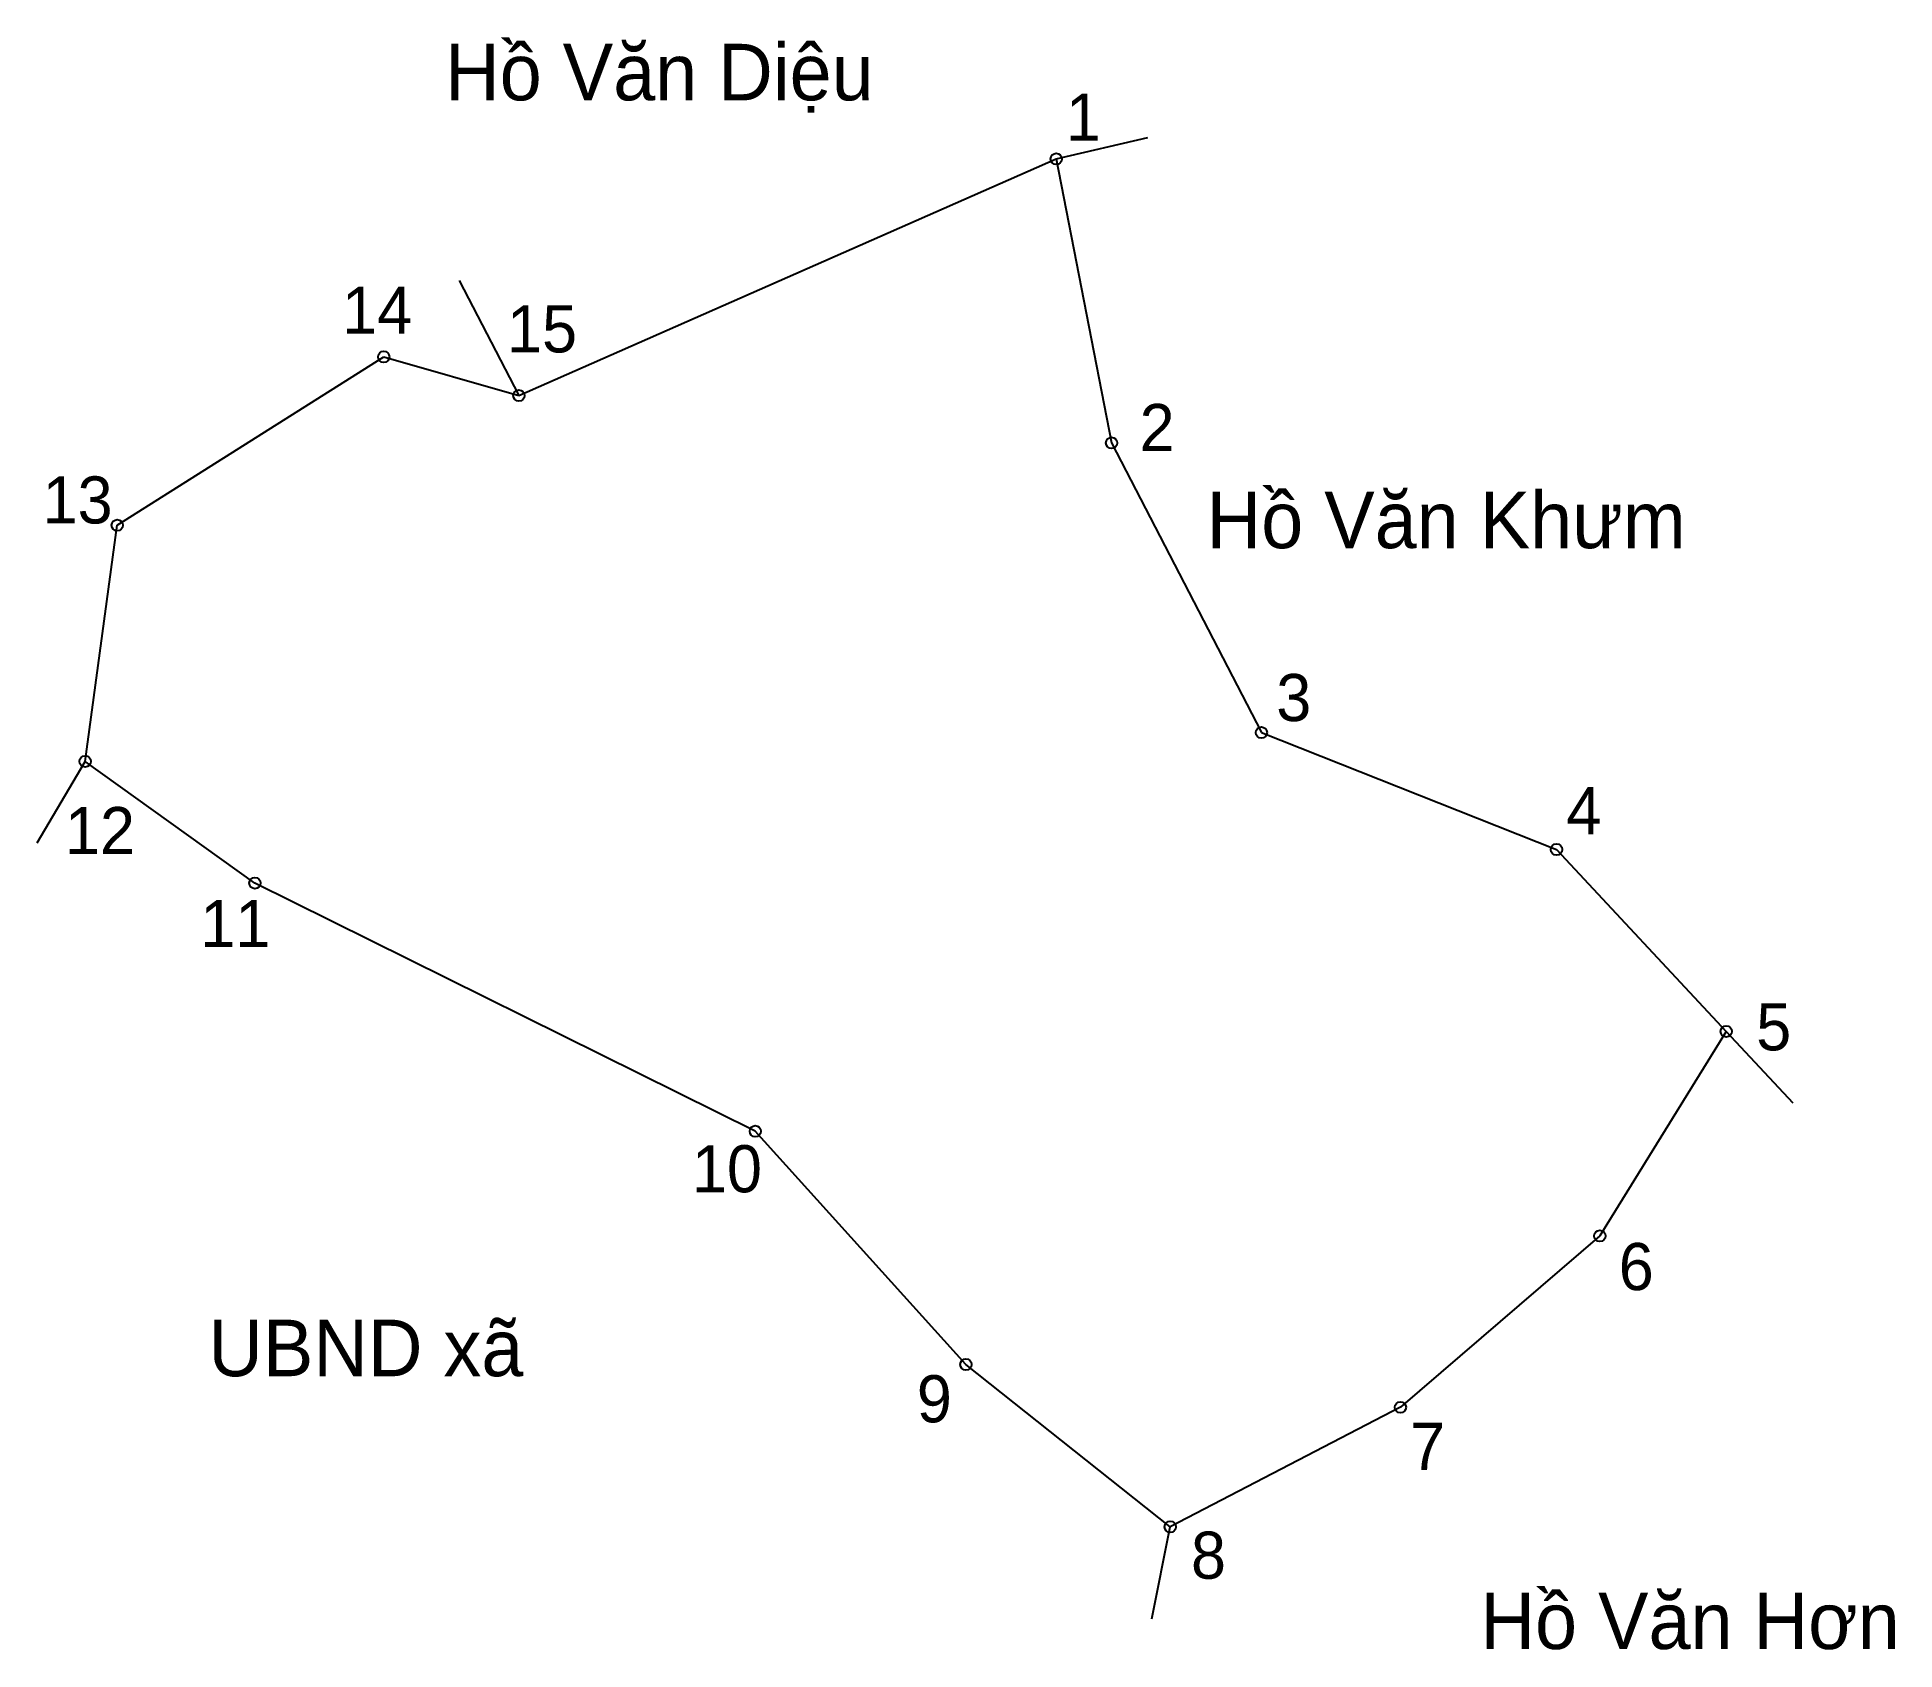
# Model space of a CAD drawing. Extents: x 546974 to 547087, y 1824337 to 1824435.
import ezdxf

# ---------------------------------------------------------------- set-up
doc = ezdxf.new("R2010")
doc.units = 0
for name, color, linetype in [('CanhThua', 7, 'Continuous'), ('MocDinhThua', 7, 'Continuous'), ('RauThua', 7, 'Continuous'), ('SoHieuDinhThua', 7, 'Continuous'), ('TenChuLanCan', 7, 'Continuous')]:
    doc.layers.add(name, color=color, linetype=linetype)

msp = doc.modelspace()

# ---------------------------------------------------------------- linework, layer by layer
at = {"layer": 'CanhThua'}
for p, q in [((547003.67, 1824413.14), (547036.31, 1824427.51)), ((547036.31, 1824427.51), (547039.67, 1824410.26)), ((546979.28, 1824405.26), (546995.46, 1824415.49)), ((546995.46, 1824415.49), (547003.67, 1824413.14)), ((547039.67, 1824410.26), (547048.77, 1824392.67)), ((546977.33, 1824390.92), (546979.28, 1824405.26)), ((547048.77, 1824392.67), (547066.69, 1824385.57)), ((546987.64, 1824383.53), (546977.33, 1824390.92)), ((547066.69, 1824385.57), (547077, 1824374.52)), ((547018.03, 1824368.46), (546987.64, 1824383.53)), ((547077, 1824374.52), (547069.32, 1824362.1)), ((547030.82, 1824354.29), (547018.03, 1824368.46)), ((547069.32, 1824362.1), (547057.21, 1824351.69)), ((547043.23, 1824344.43), (547030.82, 1824354.29)), ((547057.21, 1824351.69), (547043.23, 1824344.43))]:
    msp.add_line(p, q, dxfattribs=at)
at = {"layer": 'MocDinhThua'}
for centre in [(547036.31, 1824427.51), (546995.46, 1824415.49), (547003.67, 1824413.14), (547039.67, 1824410.26), (546979.28, 1824405.26), (547048.77, 1824392.67), (546977.33, 1824390.92), (547066.69, 1824385.57), (546987.64, 1824383.53), (547077, 1824374.52), (547018.03, 1824368.46), (547069.32, 1824362.1), (547030.82, 1824354.29), (547057.21, 1824351.69), (547043.23, 1824344.43)]:
    msp.add_circle(centre, 0.343, dxfattribs=at)
at = {"layer": 'RauThua'}
for p, q in [((547036.31, 1824427.51), (547041.86, 1824428.81)), ((547000.04, 1824420.13), (547003.67, 1824413.14)), ((546974.41, 1824385.97), (546977.33, 1824390.92)), ((547077, 1824374.52), (547081.05, 1824370.19)), ((547042.11, 1824338.85), (547043.23, 1824344.43))]:
    msp.add_line(p, q, dxfattribs=at)

# ---------------------------------------------------------------- texts
at = {"layer": 'SoHieuDinhThua'}
for s, height, p in [('1', 2.86, (547036.89, 1824428.62)), ('14', 2.861, (546992.93, 1824416.89)), ('15', 2.861, (547002.95, 1824415.76)), ('2', 2.86, (547041.37, 1824409.77)), ('13', 2.861, (546974.74, 1824405.37)), ('3', 2.86, (547049.67, 1824393.37)), ('4', 2.86, (547067.29, 1824386.5)), ('12', 2.861, (546976.1, 1824385.29)), ('11', 2.861, (546984.32, 1824379.64)), ('5', 2.86, (547078.82, 1824373.37)), ('10', 2.861, (547014.18, 1824364.75)), ('6', 2.86, (547070.47, 1824358.81)), ('9', 2.86, (547027.84, 1824350.78)), ('7', 2.86, (547057.8, 1824347.89)), ('8', 2.86, (547044.49, 1824341.28))]:
    msp.add_text(s, height=height, dxfattribs=at).set_placement(p)
at = {"layer": 'TenChuLanCan'}
for s, height, p in [('Hồ Văn Diệu', 3.4329, (546999.19, 1824431.07)), ('Hồ Văn Khưm', 3.4329, (547045.44, 1824403.87)), ('UBND xã', 3.433, (546984.81, 1824353.58)), ('Hồ Văn Hơn', 3.433, (547062.07, 1824337.01))]:
    msp.add_text(s, height=height, dxfattribs=at).set_placement(p)

doc.saveas('drawing.dxf')
